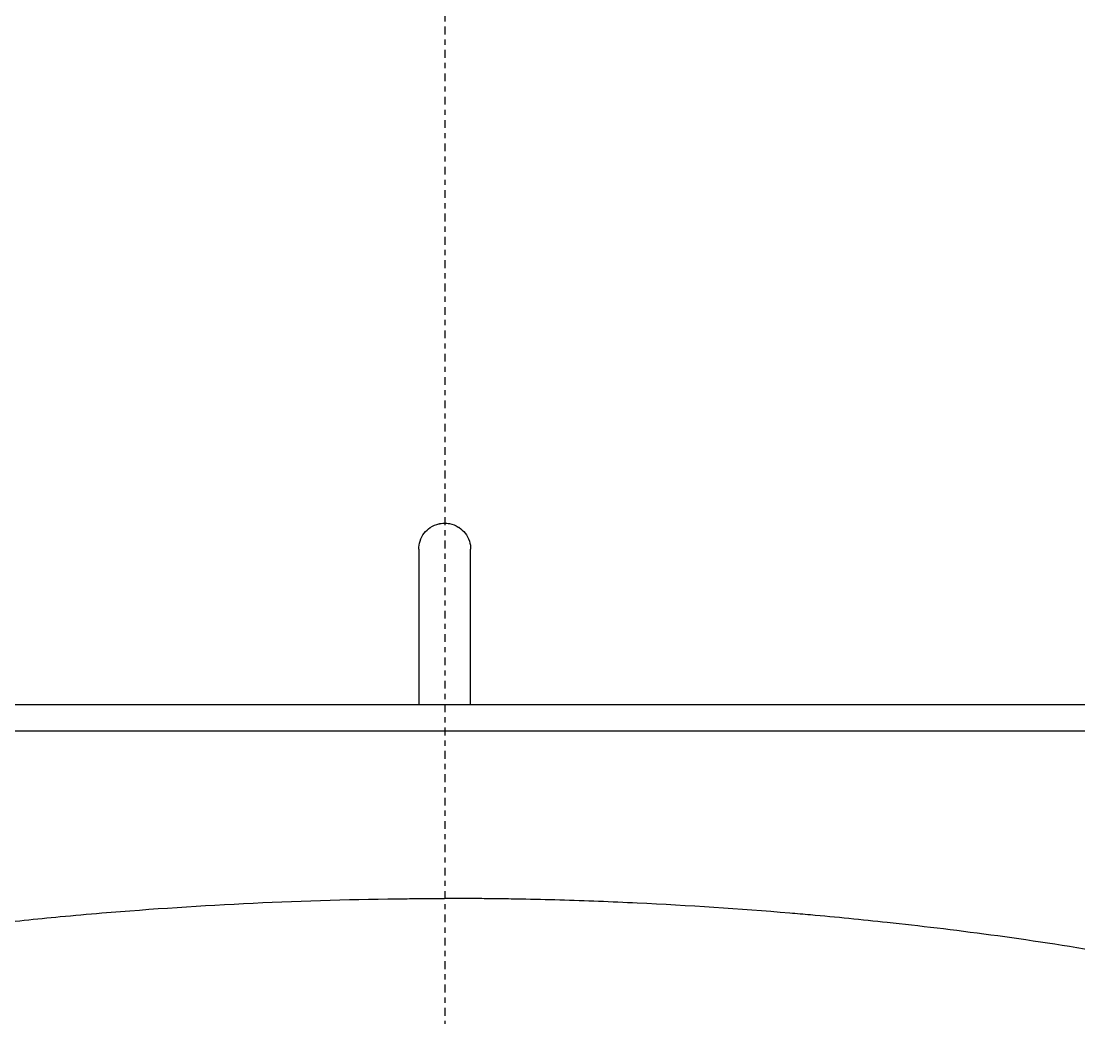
# Model space of a CAD drawing. Header units: millimetres. Extents: x 0 to 4378, y 0 to 2376.
# Drawn here: x 769.06 to 789.43, y 2104.67 to 2123.87 of the extents above; entities that cross this region are included whole.
import ezdxf

# ---------------------------------------------------------------- set-up
doc = ezdxf.new("R2010")
doc.units = ezdxf.units.MM
doc.header["$LTSCALE"] = 0.2
doc.linetypes.add('CENTER2', pattern=[1.125, 0.75, -0.125, 0.125, -0.125])
doc.layers.add('02_Center Line', color=1, linetype='CENTER2')

# ---------------------------------------------------------------- blocks, each defined once
blk = doc.blocks.new('A$Ce3085cef_1')
for p, q in [((-0.5, -52.7), (-0.5, -55.7)), ((0.5, -55.7), (0.5, -52.7)), ((39.467, -55.7), (-39.432, -55.7)), ((-39, -56.2), (39, -56.2))]:
    blk.add_line(p, q)
for radius, start, end in [(86.413, 313.06048, 226.93952), (59, 311.98884, 228.01116)]:
    blk.add_arc((0, 0), radius, start, end)
for points, knots in [([(-0.5, -52.7), (-0.5, -52.647), (-0.492, -52.595), (-0.475, -52.545), (-0.457, -52.489), (-0.43, -52.438), (-0.394, -52.392), (-0.361, -52.349), (-0.321, -52.313), (-0.277, -52.283), (-0.226, -52.25), (-0.17, -52.226), (-0.111, -52.212), (-0.105, -52.211), (-0.099, -52.21), (-0.093, -52.209), (-0.075, -52.205), (-0.056, -52.203), (-0.038, -52.201), (-0.03, -52.201), (-0.023, -52.2), (-0.016, -52.2), (-0.01, -52.2), (-0.005, -52.2), (0, -52.2), (0.005, -52.2), (0.01, -52.2), (0.016, -52.2), (0.023, -52.2), (0.03, -52.201), (0.038, -52.201), (0.056, -52.203), (0.075, -52.205), (0.093, -52.209), (0.153, -52.22), (0.21, -52.242), (0.261, -52.274), (0.267, -52.277), (0.272, -52.28), (0.277, -52.283), (0.321, -52.313), (0.361, -52.349), (0.393, -52.392), (0.43, -52.438), (0.457, -52.489), (0.475, -52.545), (0.492, -52.595), (0.5, -52.647), (0.5, -52.7)], [-0.1574555, -0.1574555, -0.1574555, -0.1574555, -0.1416604, -0.1416604, -0.1416604, -0.1241285, -0.1241285, -0.1241285, -0.108101, -0.108101, -0.108101, -0.0898829, -0.0898829, -0.0898829, -0.0880941, -0.0880941, -0.0880941, -0.0825129, -0.0825129, -0.0825129, -0.0802847, -0.0802847, -0.0802847, -0.0787283, -0.0787283, -0.0787283, -0.0771721, -0.0771721, -0.0771721, -0.0749441, -0.0749441, -0.0749441, -0.069364, -0.069364, -0.069364, -0.051146, -0.051146, -0.051146, -0.0493573, -0.0493573, -0.0493573, -0.03333, -0.03333, -0.03333, -0.0157983, -0.0157983, -0.0157983, -0.000001, -0.000001, -0.000001, -0.000001]), ([(-12.752, -60.474), (-12.397, -60.413), (-12.036, -60.355), (-11.305, -60.243), (-10.935, -60.19), (-10.31, -60.105), (-10.055, -60.072), (-9.47, -59.999), (-9.131, -59.959), (-8.329, -59.87), (-7.868, -59.822), (-7.141, -59.754), (-6.871, -59.73), (-5.643, -59.628), (-4.67, -59.563), (-2.705, -59.47), (-1.713, -59.441), (-0.601, -59.431), (-0.363, -59.429), (-0.124, -59.428), (-0.005, -59.428)], [-1.261636, -1.261636, -1.261636, -1.261636, -1.140232, -1.140232, -1.018717, -1.018717, -0.937038, -0.937038, -0.825786, -0.825786, -0.677804, -0.677804, -0.594491, -0.594491, -0.297871, -0.297871, 0, 0, 0.035566, 0.071132, 0.071132, 0.071132, 0.071132]), ([(12.749, -60.474), (11.208, -60.209), (9.744, -60.023), (8.033, -59.839), (7.54, -59.79), (6.911, -59.734), (6.779, -59.723), (5.676, -59.63), (4.696, -59.565), (3.212, -59.494), (2.714, -59.475), (1.969, -59.453), (1.718, -59.447), (1.34, -59.44), (1.215, -59.438), (0.969, -59.434), (0.841, -59.433), (0.475, -59.429), (0.234, -59.428), (-0.005, -59.428)], [0.000004, 0.000004, 0.000004, 0.000004, 0.529245, 0.529245, 0.740514, 0.740514, 0.796473, 0.796473, 1.200971, 1.200971, 1.404037, 1.404037, 1.50459, 1.50459, 1.554539, 1.554539, 1.602436, 1.602436, 1.69253, 1.69253, 1.69253, 1.69253])]:
    blk.add_open_spline(points, degree=3, knots=knots)
at = {"layer": '02_Center Line'}
blk.add_line((0, 87.413), (0, -87.413), dxfattribs=at)

msp = doc.modelspace()

# ---------------------------------------------------------------- block references
msp.add_blockref('A$Ce3085cef_1', (777.219, 2166.397))

doc.saveas('drawing.dxf')
